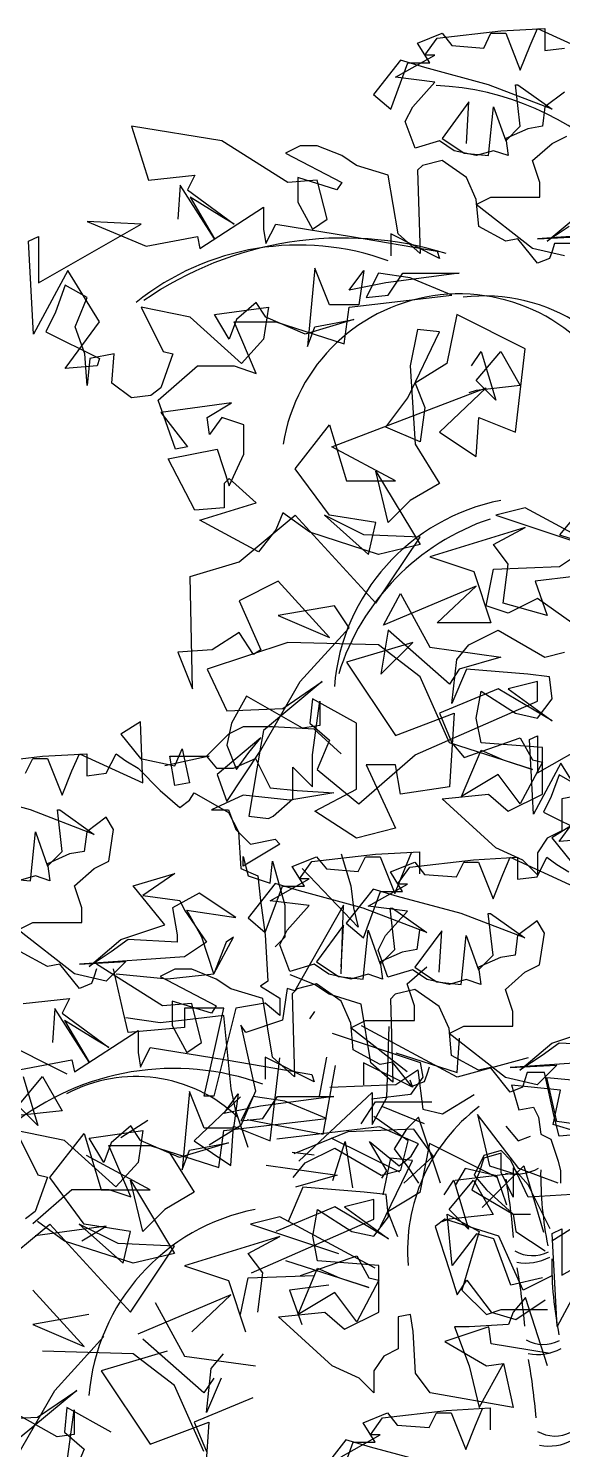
# Model space of a CAD drawing. Header units: millimetres. Extents: x 284148 to 331264, y 78716 to 101523.
# Drawn here: x 296611 to 297228, y 97817 to 99458 of the extents above; entities that cross this region are included whole.
import ezdxf

# ---------------------------------------------------------------- set-up
doc = ezdxf.new("R2010")
doc.units = ezdxf.units.MM

# ---------------------------------------------------------------- blocks, each defined once
blk = doc.blocks.new('A$C6C9D438F')
for p, q in [((645, 2142.9), (673.2, 2154.2)), ((667.6, 2148.5), (741, 2157)), ((673.2, 2154.2), (684.5, 2140.1)), ((721.3, 2137.2), (729.7, 2154.2)), ((729.7, 2154.2), (746.7, 2154.2)), ((741, 2157), (791.9, 2159.8)), ((746.7, 2154.2), (763.6, 2111.8)), ((774.9, 2140.1), (783.4, 2159.8)), ((783.4, 2159.8), (856.9, 2126)), ((791.9, 2159.8), (791.9, 2134.4)), ((659.1, 2120.3), (645, 2142.9)), ((653.4, 2128.8), (667.6, 2148.5)), ((684.5, 2140.1), (721.3, 2137.2)), ((763.6, 2111.8), (774.9, 2140.1)), ((791.9, 2134.4), (814.5, 2137.2)), ((625.2, 2123.1), (594.1, 2083.6)), ((613.9, 2066.7), (633.7, 2120.3)), ((619.5, 2103.4), (664.7, 2128.8)), ((653.4, 2114.7), (625.2, 2123.1)), ((633.7, 2120.3), (659.1, 2120.3)), ((664.7, 2128.8), (653.4, 2128.8)), ((664.7, 2097.7), (619.5, 2103.4)), ((726.9, 2094.9), (653.4, 2114.7)), ((594.1, 2083.6), (613.9, 2066.7)), ((639.3, 2069.5), (664.7, 2097.7)), ((800.4, 2066.7), (726.9, 2094.9)), ((758, 2094.9), (760.8, 2094.9)), ((763.6, 2046.9), (758, 2094.9)), ((760.8, 2094.9), (800.4, 2066.7)), ((814.5, 2086.4), (791.9, 2069.5)), ((630.8, 2052.5), (639.3, 2069.5)), ((704.3, 2075.1), (673.2, 2032.8)), ((701.5, 2027.1), (704.3, 2075.1)), ((726.9, 2013), (732.6, 2069.5)), ((732.6, 2069.5), (746.7, 2030)), ((791.9, 2069.5), (789.1, 2046.9)), ((642.1, 2021.5), (630.8, 2052.5)), ((314.4, 2046.9), (334.1, 1984.8)), ((418.9, 2030), (314.4, 2046.9)), ((746.7, 2030), (763.6, 2046.9)), ((772.1, 2044.1), (746.7, 2032.8)), ((789.1, 2046.9), (772.1, 2044.1)), ((800.4, 2027.1), (817.3, 2035.6)), ((495.2, 1982), (418.9, 2030)), ((509.3, 2024.3), (492.4, 2015.8)), ((529.1, 2024.3), (509.3, 2024.3)), ((557.4, 2013), (529.1, 2024.3)), ((670.4, 2030), (642.1, 2021.5)), ((687.3, 2018.7), (670.4, 2030)), ((673.2, 2032.8), (690.2, 2021.5)), ((712.8, 2013), (687.3, 2018.7)), ((690.2, 2021.5), (698.6, 2015.8)), ((732.6, 2018.7), (712.8, 2013)), ((749.5, 2013), (732.6, 2018.7)), ((746.7, 2032.8), (749.5, 2013)), ((777.8, 2007.4), (800.4, 2027.1)), ((492.4, 2015.8), (557.4, 1982)), ((574.3, 2001.7), (557.4, 2013)), ((611.1, 1990.4), (574.3, 2001.7)), ((650.6, 2001.7), (645, 1996.1)), ((673.2, 2007.4), (650.6, 2001.7)), ((701.5, 1987.6), (673.2, 2007.4)), ((698.6, 2015.8), (726.9, 2013)), ((786.2, 1982), (777.8, 2007.4)), ((334.1, 1984.8), (387.8, 1990.4)), ((387.8, 1990.4), (379.3, 1973.5)), ((506.5, 1987.6), (506.5, 1959.4)), ((551.7, 1973.5), (506.5, 1987.6)), ((622.4, 1922.7), (611.1, 1990.4)), ((645, 1996.1), (647.8, 1900.1)), ((712.8, 1962.2), (701.5, 1987.6)), ((370.9, 1979.1), (368, 1939.6)), ((410.4, 1917), (370.9, 1979.1)), ((379.3, 1973.5), (433, 1934)), ((529.1, 1984.8), (495.2, 1982)), ((540.4, 1939.6), (529.1, 1984.8)), ((557.4, 1982), (551.7, 1973.5)), ((786.2, 1965), (786.2, 1982)), ((382.2, 1965), (410.4, 1917)), ((418.9, 1942.4), (382.2, 1965)), ((393.5, 1905.7), (466.9, 1953.7)), ((466.9, 1953.7), (466.9, 1928.3)), ((506.5, 1959.4), (523.5, 1928.3)), ((712.8, 1956.5), (729.7, 1965)), ((715.6, 1931.1), (712.8, 1962.2)), ((777.8, 1905.7), (712.8, 1956.5)), ((729.7, 1965), (786.2, 1965)), ((263.5, 1936.8), (331.3, 1908.5)), ((325.7, 1934), (263.5, 1936.8)), ((433, 1934), (418.9, 1942.4)), ((523.5, 1928.3), (540.4, 1939.6)), ((794.7, 1914.2), (831.5, 1945.2)), ((195.7, 1914.2), (207, 1919.8)), ((207, 1866.2), (325.7, 1934)), ((207, 1919.8), (207, 1866.2)), ((331.3, 1908.5), (390.6, 1919.8)), ((390.6, 1919.8), (393.5, 1905.7)), ((466.9, 1928.3), (469.8, 1911.4)), ((469.8, 1911.4), (481.1, 1934)), ((481.1, 1934), (568.7, 1919.8)), ((568.7, 1919.8), (667.6, 1902.9)), ((613.9, 1922.7), (613.9, 1897.3)), ((670.4, 1894.4), (613.9, 1922.7)), ((647.8, 1900.1), (622.4, 1922.7)), ((746.7, 1914.2), (715.6, 1931.1)), ((904.9, 1925.5), (783.4, 1917)), ((783.4, 1917), (837.1, 1919.8)), ((820.2, 1931.1), (794.7, 1914.2)), ((201.3, 1806.9), (195.7, 1914.2)), ((667.6, 1902.9), (670.4, 1894.4)), ((760.8, 1917), (746.7, 1914.2)), ((783.4, 1888.8), (760.8, 1917)), ((814.5, 1897.3), (777.8, 1905.7)), ((800.4, 1902.9), (797.5, 1894.4)), ((803.2, 1911.4), (800.4, 1902.9)), ((823, 1911.4), (803.2, 1911.4)), ((797.5, 1894.4), (783.4, 1888.8)), ((240.9, 1880.3), (201.3, 1806.9)), ((277.6, 1821), (240.9, 1880.3)), ((526.3, 1883.1), (517.8, 1792.8)), ((543.2, 1840.8), (526.3, 1883.1)), ((565.8, 1857.7), (582.8, 1880.3)), ((582.8, 1880.3), (577.1, 1840.8)), ((599.7, 1877.5), (585.6, 1849.3)), ((636.5, 1871.8), (599.7, 1877.5)), ((693, 1877.5), (608.2, 1866.2)), ((611.1, 1852.1), (628, 1877.5)), ((628, 1877.5), (693, 1877.5)), ((684.5, 1852.1), (636.5, 1871.8)), ((238.1, 1863.4), (226.8, 1832.3)), ((263.5, 1849.3), (238.1, 1863.4)), ((608.2, 1866.2), (565.8, 1857.7)), ((249.4, 1815.4), (263.5, 1849.3)), ((382.2, 1826.7), (325.7, 1838)), ((325.7, 1838), (351.1, 1787.1)), ((410.4, 1829.5), (472.6, 1838)), ((458.5, 1843.6), (435.9, 1823.8)), ((469.8, 1826.7), (458.5, 1843.6)), ((472.6, 1838), (466.9, 1801.3)), ((577.1, 1840.8), (543.2, 1840.8)), ((560.2, 1795.6), (565.8, 1838)), ((565.8, 1838), (684.5, 1852.1)), ((585.6, 1849.3), (611.1, 1852.1)), ((226.8, 1832.3), (215.5, 1809.7)), ((238.1, 1767.4), (277.6, 1821)), ((441.5, 1773), (382.2, 1826.7)), ((427.4, 1801.3), (410.4, 1829.5)), ((435.9, 1823.8), (427.4, 1801.3)), ((433, 1821), (481.1, 1821)), ((458.5, 1761.7), (433, 1821)), ((515, 1806.9), (469.8, 1826.7)), ((481.1, 1821), (560.2, 1795.6)), ((571.5, 1823.8), (515, 1806.9)), ((526.3, 1815.4), (571.5, 1823.8)), ((690.2, 1829.5), (678.9, 1773)), ((769.3, 1790), (690.2, 1829.5)), ((215.5, 1809.7), (277.6, 1778.7)), ((260.7, 1784.3), (249.4, 1815.4)), ((517.8, 1792.8), (526.3, 1815.4)), ((633.7, 1733.5), (670.4, 1809.7)), ((645, 1812.5), (636.5, 1770.2)), ((670.4, 1809.7), (645, 1812.5)), ((466.9, 1801.3), (441.5, 1773)), ((758, 1694), (769.3, 1790)), ((263.5, 1747.6), (260.7, 1784.3)), ((266.3, 1778.7), (263.5, 1747.6)), ((294.6, 1784.3), (266.3, 1778.7)), ((277.6, 1778.7), (274.8, 1770.2)), ((291.7, 1750.4), (294.6, 1784.3)), ((362.4, 1784.3), (348.3, 1744.8)), ((351.1, 1787.1), (362.4, 1784.3)), ((678.9, 1773), (642.1, 1750.4)), ((707.1, 1770.2), (718.4, 1787.1)), ((712.8, 1753.3), (741, 1787.1)), ((718.4, 1787.1), (735.4, 1730.7)), ((741, 1787.1), (763.6, 1747.6)), ((274.8, 1770.2), (238.1, 1767.4)), ((345.4, 1730.7), (390.6, 1770.2)), ((390.6, 1770.2), (433, 1770.2)), ((433, 1770.2), (458.5, 1761.7)), ((636.5, 1770.2), (642.1, 1679.8)), ((314.4, 1733.5), (291.7, 1750.4)), ((348.3, 1744.8), (337, 1736.3)), ((546.1, 1677), (724.1, 1744.8)), ((642.1, 1750.4), (653.4, 1722.2)), ((724.1, 1744.8), (670.4, 1694)), ((712.8, 1742), (704.3, 1739.1)), ((735.4, 1730.7), (712.8, 1753.3)), ((763.6, 1747.6), (712.8, 1742)), ((337, 1736.3), (314.4, 1733.5)), ((365.2, 1674.2), (345.4, 1730.7)), ((430.2, 1727.8), (348.3, 1716.5)), ((401.9, 1710.9), (430.2, 1727.8)), ((608.2, 1699.6), (633.7, 1733.5)), ((348.3, 1716.5), (379.3, 1677)), ((404.8, 1691.1), (401.9, 1710.9)), ((418.9, 1710.9), (404.8, 1691.1)), ((444.3, 1702.4), (418.9, 1710.9)), ((653.4, 1722.2), (647.8, 1682.7)), ((712.8, 1665.7), (715.6, 1710.9)), ((715.6, 1710.9), (758, 1694)), ((444.3, 1668.5), (444.3, 1702.4)), ((503.7, 1651.6), (543.2, 1702.4)), ((543.2, 1702.4), (563, 1637.5)), ((647.8, 1682.7), (608.2, 1699.6)), ((670.4, 1694), (712.8, 1665.7)), ((356.7, 1662.9), (413.3, 1674.2)), ((379.3, 1677), (365.2, 1674.2)), ((413.3, 1674.2), (427.4, 1631.8)), ((619.5, 1637.5), (546.1, 1677)), ((642.1, 1679.8), (670.4, 1634.7)), ((387.8, 1603.6), (356.7, 1662.9)), ((427.4, 1631.8), (444.3, 1668.5)), ((543.2, 1598), (503.7, 1651.6)), ((596.9, 1648.8), (647.8, 1564.1)), ((611.1, 1589.5), (596.9, 1648.8)), ((427.4, 1640.3), (421.7, 1634.7)), ((421.7, 1634.7), (421.7, 1606.4)), ((458.5, 1612.1), (427.4, 1640.3)), ((563, 1637.5), (619.5, 1637.5)), ((670.4, 1634.7), (636.5, 1614.9)), ((851.2, 1626.2), (808.9, 1575.4)), ((393.5, 1592.3), (458.5, 1612.1)), ((636.5, 1614.9), (611.1, 1589.5)), ((421.7, 1606.4), (387.8, 1603.6)), ((461.3, 1555.6), (393.5, 1592.3)), ((438.7, 1544.3), (503.7, 1598)), ((489.5, 1600.8), (481.1, 1581)), ((520.6, 1578.2), (489.5, 1600.8)), ((503.7, 1598), (596.9, 1496.3)), ((537.6, 1598), (588.4, 1552.8)), ((582.8, 1575.4), (537.6, 1598)), ((596.9, 1589.5), (543.2, 1598)), ((769.3, 1606.4), (735.4, 1598)), ((735.4, 1598), (837.1, 1564.1)), ((879.5, 1547.1), (769.3, 1606.4)), ((481.1, 1581), (461.3, 1555.6)), ((599.7, 1552.8), (520.6, 1578.2)), ((647.8, 1572.5), (582.8, 1575.4)), ((588.4, 1552.8), (596.9, 1589.5)), ((769.3, 1583.8), (659.1, 1550)), ((732.6, 1564.1), (769.3, 1583.8)), ((808.9, 1575.4), (879.5, 1552.8)), ((596.9, 1496.3), (647.8, 1572.5)), ((647.8, 1564.1), (599.7, 1552.8)), ((749.5, 1541.5), (732.6, 1564.1)), ((382.2, 1527.4), (438.7, 1544.3)), ((659.1, 1550), (710, 1533)), ((808.9, 1538.7), (834.3, 1555.6)), ((385, 1397.5), (382.2, 1527.4)), ((710, 1533), (729.7, 1473.7)), ((724.1, 1493.5), (732.6, 1535.8)), ((732.6, 1535.8), (808.9, 1538.7)), ((743.9, 1496.3), (749.5, 1541.5)), ((825.8, 1527.4), (780.6, 1521.7)), ((483.9, 1521.7), (438.7, 1499.1)), ((543.2, 1456.8), (483.9, 1521.7)), ((712.8, 1516.1), (605.4, 1470.9)), ((667.6, 1473.7), (712.8, 1516.1)), ((780.6, 1521.7), (794.7, 1482.2)), ((438.7, 1499.1), (464.1, 1442.7)), ((548.9, 1493.5), (483.9, 1482.2)), ((565.8, 1468.1), (548.9, 1493.5)), ((605.4, 1470.9), (625.2, 1507.6)), ((625.2, 1507.6), (659.1, 1445.5)), ((749.5, 1485), (724.1, 1493.5)), ((794.7, 1482.2), (743.9, 1496.3)), ((783.4, 1502), (749.5, 1485)), ((823, 1473.7), (783.4, 1502)), ((483.9, 1482.2), (543.2, 1456.8)), ((438.7, 1462.4), (407.6, 1442.7)), ((455.6, 1437), (438.7, 1462.4)), ((509.3, 1406), (565.8, 1468.1)), ((611.1, 1465.3), (602.6, 1414.4)), ((681.7, 1403.1), (611.1, 1465.3)), ((729.7, 1473.7), (667.6, 1473.7)), ((704.3, 1448.3), (738.2, 1465.3)), ((738.2, 1465.3), (791.9, 1434.2)), ((495.2, 1451.1), (401.9, 1420.1)), ((599.7, 1448.3), (495.2, 1451.1)), ((639.3, 1451.1), (563, 1428.5)), ((647.8, 1411.6), (599.7, 1448.3)), ((602.6, 1414.4), (639.3, 1451.1)), ((659.1, 1445.5), (741, 1434.2)), ((690.2, 1431.4), (704.3, 1448.3)), ((407.6, 1442.7), (368, 1439.8)), ((368, 1439.8), (385, 1397.5)), ((464.1, 1442.7), (455.6, 1437)), ((563, 1428.5), (619.5, 1343.8)), ((684.5, 1380.5), (690.2, 1431.4)), ((741, 1434.2), (693, 1420.1)), ((791.9, 1434.2), (814.5, 1439.8)), ((401.9, 1420.1), (424.6, 1372.1)), ((681.7, 1335.4), (647.8, 1411.6)), ((693, 1420.1), (681.7, 1403.1)), ((701.5, 1420.1), (684.5, 1380.5)), ((772.1, 1414.4), (701.5, 1420.1)), ((797.5, 1411.6), (772.1, 1414.4)), ((800.4, 1386.2), (797.5, 1411.6)), ((464.1, 1326.9), (509.3, 1406)), ((534.8, 1406), (466.9, 1349.5)), ((489.5, 1374.9), (534.8, 1406)), ((738.2, 1397.5), (670.4, 1369.3)), ((712.8, 1363.6), (718.4, 1394.7)), ((718.4, 1394.7), (758, 1369.3)), ((800.4, 1360.8), (738.2, 1397.5)), ((783.4, 1406), (749.5, 1397.5)), ((749.5, 1397.5), (800.4, 1360.8)), ((783.4, 1383.4), (783.4, 1406)), ((447.2, 1389), (430.2, 1358)), ((512.2, 1352.3), (447.2, 1389)), ((523.5, 1386.2), (520.6, 1358)), ((574.3, 1358), (523.5, 1386.2)), ((523.5, 1321.3), (531.9, 1383.4)), ((531.9, 1383.4), (531.9, 1355.1)), ((642.1, 1321.3), (783.4, 1383.4)), ((783.4, 1363.6), (800.4, 1386.2)), ((424.6, 1372.1), (489.5, 1374.9)), ((619.5, 1343.8), (687.3, 1369.3)), ((670.4, 1369.3), (684.5, 1335.4)), ((687.3, 1369.3), (681.7, 1284.5)), ((718.4, 1335.4), (712.8, 1363.6)), ((758, 1369.3), (783.4, 1363.6)), ((325, 1359.4), (302.4, 1345.3)), ((302.4, 1345.3), (325, 1317.1)), ((327.8, 1288.9), (325, 1359.4)), ((426.7, 1345.3), (401.3, 1319.9)), ((430.2, 1358), (424.6, 1332.5)), ((443.6, 1353.8), (426.7, 1345.3)), ((477.5, 1353.8), (443.6, 1353.8)), ((466.9, 1349.5), (464.1, 1332.5)), ((525.6, 1351), (477.5, 1353.8)), ((531.9, 1355.1), (512.2, 1352.3)), ((520.6, 1358), (543.2, 1338.2)), ((556.7, 1322.7), (525.6, 1351)), ((574.3, 1281.7), (574.3, 1358)), ((783.4, 1300.5), (878.4, 1354.7)), ((464.1, 1341), (413.3, 1298.7)), ((424.6, 1332.5), (435.9, 1304.3)), ((450, 1324.1), (464.1, 1341)), ((464.1, 1332.5), (450, 1250.7)), ((543.2, 1338.2), (529.1, 1304.3)), ((777.8, 1304.3), (681.7, 1335.4)), ((684.5, 1335.4), (698.6, 1318.4)), ((698.6, 1318.4), (763.6, 1341)), ((789.1, 1329.7), (718.4, 1335.4)), ((763.6, 1341), (777.8, 1315.6)), ((774.4, 1338.9), (783.4, 1343.4)), ((778.9, 1253), (774.4, 1338.9)), ((783.4, 1343.4), (783.4, 1300.5)), ((789.1, 1276.1), (789.1, 1329.7)), ((138.5, 1311.4), (211.9, 1319.9)), ((192.1, 1300.2), (200.6, 1317.1)), ((200.6, 1317.1), (217.6, 1317.1)), ((211.9, 1319.9), (262.8, 1322.7)), ((217.6, 1317.1), (234.5, 1274.7)), ((245.8, 1303), (254.3, 1322.7)), ((254.3, 1322.7), (327.8, 1288.9)), ((262.8, 1322.7), (262.8, 1297.3)), ((285.4, 1300.2), (296.7, 1322.7)), ((296.7, 1322.7), (308, 1314.3)), ((308, 1314.3), (322.1, 1305.8)), ((325, 1317.1), (364.5, 1308.6)), ((404.1, 1319.9), (353.2, 1308.6)), ((364.5, 1286), (358.9, 1319.9)), ((358.9, 1319.9), (404.1, 1319.9)), ((364.5, 1308.6), (373, 1328.4)), ((373, 1328.4), (381.5, 1288.9)), ((401.3, 1319.9), (412.6, 1305.8)), ((424.6, 1267.6), (464.1, 1326.9)), ((432.3, 1305.8), (457.8, 1317.1)), ((435.9, 1304.3), (450, 1324.1)), ((457.8, 1317.1), (474.7, 1283.2)), ((523.5, 1284.5), (523.5, 1321.3)), ((577.1, 1264.8), (642.1, 1321.3)), ((695.8, 1273.3), (718.4, 1326.9)), ((718.4, 1326.9), (743.9, 1315.6)), ((743.9, 1315.6), (777.8, 1304.3)), ((789.1, 1312.8), (763.6, 1264.8)), ((777.8, 1315.6), (789.1, 1312.8)), ((234.5, 1274.7), (245.8, 1303)), ((262.8, 1297.3), (285.4, 1300.2)), ((322.1, 1305.8), (347.6, 1280.4)), ((412.6, 1305.8), (432.3, 1305.8)), ((413.3, 1298.7), (424.6, 1267.6)), ((500.8, 1307.1), (523.5, 1284.5)), ((500.8, 1270.4), (500.8, 1307.1)), ((529.1, 1304.3), (577.1, 1264.8)), ((585.6, 1310), (619.5, 1236.6)), ((619.5, 1310), (585.6, 1310)), ((625.2, 1276.1), (619.5, 1310)), ((738.2, 1298.7), (695.8, 1273.3)), ((763.6, 1264.8), (738.2, 1298.7)), ((810.5, 1311.8), (778.9, 1253)), ((808.3, 1298.2), (799.2, 1273.4)), ((828.6, 1286.9), (808.3, 1298.2)), ((839.9, 1264.3), (810.5, 1311.8)), ((347.6, 1280.4), (370.2, 1260.6)), ((381.5, 1288.9), (364.5, 1286)), ((474.7, 1283.2), (505.8, 1280.4)), ((505.8, 1280.4), (548.2, 1277.6)), ((526.3, 1256.3), (574.3, 1281.7)), ((681.7, 1284.5), (625.2, 1276.1)), ((197.8, 1257.8), (124.3, 1277.6)), ((370.2, 1260.6), (381.5, 1269.1)), ((381.5, 1269.1), (387.1, 1277.6)), ((387.1, 1277.6), (426.7, 1255)), ((443.6, 1274.7), (406.9, 1257.8)), ((497.3, 1269.1), (443.6, 1274.7)), ((478.2, 1250.7), (500.8, 1270.4)), ((548.2, 1277.6), (497.3, 1269.1)), ((673.2, 1270.4), (726.9, 1276.1)), ((735.4, 1214), (673.2, 1270.4)), ((726.9, 1276.1), (749.5, 1256.3)), ((749.5, 1256.3), (789.1, 1276.1)), ((799.2, 1273.4), (790.2, 1255.3)), ((808.3, 1221.4), (839.9, 1264.3)), ((825.8, 1273.3), (811.7, 1270.4)), ((811.7, 1270.4), (811.7, 1233.7)), ((271.3, 1229.6), (197.8, 1257.8)), ((234.5, 1209.8), (228.9, 1257.8)), ((228.9, 1257.8), (231.7, 1257.8)), ((231.7, 1257.8), (271.3, 1229.6)), ((285.4, 1249.3), (262.8, 1232.4)), ((293.9, 1235.2), (285.4, 1249.3)), ((406.9, 1257.8), (426.7, 1257.8)), ((426.7, 1257.8), (435.2, 1235.2)), ((426.7, 1255), (438, 1232.4)), ((450, 1250.7), (472.6, 1247.8)), ((472.6, 1247.8), (478.2, 1250.7)), ((574.3, 1225.3), (526.3, 1256.3)), ((790.2, 1255.3), (839.9, 1230.5)), ((197.8, 1175.9), (203.5, 1232.4)), ((203.5, 1232.4), (217.6, 1192.9)), ((262.8, 1232.4), (260, 1209.8)), ((288.2, 1198.5), (293.9, 1235.2)), ((435.2, 1235.2), (452.1, 1218.3)), ((438, 1232.4), (440.8, 1190)), ((619.5, 1236.6), (574.3, 1225.3)), ((811.7, 1233.7), (794.7, 1225.3)), ((822.6, 1239.9), (800, 1225.7)), ((486, 1218.3), (443.6, 1192.9)), ((452.1, 1218.3), (480.4, 1223.9)), ((480.4, 1223.9), (486, 1218.3)), ((766.5, 1199.8), (735.4, 1214)), ((794.7, 1225.3), (783.4, 1208.3)), ((800, 1225.7), (822.6, 1197.5)), ((837.7, 1223.7), (808.3, 1221.4)), ((217.6, 1192.9), (234.5, 1209.8)), ((243, 1207), (217.6, 1195.7)), ((260, 1209.8), (243, 1207)), ((271.3, 1190), (288.2, 1198.5)), ((443.6, 1192.9), (443.6, 1204.2)), ((443.6, 1204.2), (449.3, 1181.6)), ((474.7, 1173.1), (477.5, 1198.5)), ((477.5, 1198.5), (491.7, 1147.7)), ((500.1, 1192.5), (528.3, 1203.8)), ((508.6, 1178.4), (522.7, 1198.2)), ((522.7, 1198.2), (596.2, 1206.6)), ((528.3, 1203.8), (539.6, 1189.7)), ((556.7, 1207), (568, 1170.3)), ((576.4, 1186.9), (584.9, 1203.8)), ((584.9, 1203.8), (601.8, 1203.8)), ((596.2, 1206.6), (647, 1209.4)), ((601.8, 1203.8), (618.8, 1161.4)), ((613.5, 1186.2), (641.7, 1197.5)), ((630.1, 1189.7), (638.5, 1209.4)), ((636.1, 1191.9), (709.5, 1200.3)), ((641.7, 1197.5), (653, 1183.4)), ((647, 1209.4), (647, 1184)), ((689.8, 1180.6), (698.2, 1197.5)), ((698.2, 1197.5), (715.2, 1197.5)), ((709.5, 1200.3), (760.4, 1203.2)), ((715.2, 1197.5), (732.1, 1155.2)), ((743.4, 1183.4), (751.9, 1203.2)), ((751.9, 1203.2), (825.4, 1169.3)), ((760.4, 1203.2), (760.4, 1177.7)), ((783.4, 1182.9), (766.5, 1199.8)), ((783, 1180.6), (794.3, 1203.2)), ((783.4, 1208.3), (783.4, 1182.9)), ((794.3, 1203.2), (805.6, 1194.7)), ((203.5, 1181.6), (183.7, 1175.9)), ((220.4, 1175.9), (203.5, 1181.6)), ((217.6, 1195.7), (220.4, 1175.9)), ((248.7, 1170.3), (271.3, 1190)), ((316.5, 1170.3), (364.5, 1184.4)), ((364.5, 1184.4), (327.8, 1159)), ((440.8, 1190), (460.6, 1181.6)), ((449.3, 1181.6), (474.7, 1173.1)), ((460.6, 1181.6), (463.4, 1153.3)), ((514.2, 1169.9), (500.1, 1192.5)), ((576.4, 1122.3), (511.5, 1190)), ((539.6, 1189.7), (576.4, 1186.9)), ((627.6, 1163.6), (613.5, 1186.2)), ((618.8, 1161.4), (630.1, 1189.7)), ((621.9, 1172.1), (636.1, 1191.9)), ((653, 1183.4), (689.8, 1180.6)), ((732.1, 1155.2), (743.4, 1183.4)), ((805.6, 1194.7), (819.7, 1186.2)), ((169.5, 1178.7), (197.8, 1175.9)), ((257.1, 1144.9), (248.7, 1170.3)), ((353.2, 1125.1), (316.5, 1170.3)), ((480.3, 1172.7), (449.2, 1133.2)), ((469, 1116.3), (488.8, 1169.9)), ((474.7, 1153), (519.9, 1178.4)), ((508.6, 1164.3), (480.3, 1172.7)), ((488.8, 1169.9), (514.2, 1169.9)), ((519.9, 1178.4), (508.6, 1178.4)), ((593.7, 1166.4), (562.6, 1126.9)), ((568, 1170.3), (570.8, 1144.9)), ((588, 1146.7), (633.2, 1172.1)), ((621.9, 1158), (593.7, 1166.4)), ((633.2, 1172.1), (621.9, 1172.1)), ((760.4, 1177.7), (783, 1180.6)), ((327.8, 1159), (370.2, 1153.3)), ((392.8, 1161.8), (361.7, 1144.9)), ((370.2, 1153.3), (375.8, 1142)), ((435.2, 1133.6), (392.8, 1161.8)), ((463.4, 1153.3), (469.1, 1113.8)), ((519.9, 1147.3), (474.7, 1153)), ((582, 1144.5), (508.6, 1164.3)), ((582.4, 1110), (602.2, 1163.6)), ((602.2, 1163.6), (627.6, 1163.6)), ((695.4, 1138.2), (621.9, 1158)), ((257.1, 1127.9), (257.1, 1144.9)), ((361.7, 1144.9), (367.3, 1113.8)), ((375.8, 1142), (401.3, 1105.3)), ((395.6, 1111), (378.6, 1142)), ((378.6, 1142), (435.2, 1133.6)), ((449.2, 1133.2), (469, 1116.3)), ((491.7, 1147.7), (491.7, 1111)), ((494.4, 1119.1), (519.9, 1147.3)), ((559.5, 1147.7), (503, 1048.9)), ((556.7, 1068.6), (559.5, 1147.7)), ((570.8, 1144.9), (576.4, 1122.3)), ((655.5, 1116.3), (582, 1144.5)), ((633.2, 1141), (588, 1146.7)), ((607.8, 1112.8), (633.2, 1141)), ((618.8, 1096.5), (613.1, 1144.5)), ((613.1, 1144.5), (615.9, 1144.5)), ((615.9, 1144.5), (655.5, 1116.3)), ((768.9, 1110), (695.4, 1138.2)), ((732.1, 1090.2), (726.5, 1138.2)), ((726.5, 1138.2), (729.3, 1138.2)), ((729.3, 1138.2), (768.9, 1110)), ((183.7, 1119.4), (200.6, 1127.9)), ((248.7, 1068.6), (183.7, 1119.4)), ((200.6, 1127.9), (257.1, 1127.9)), ((302.4, 1108.2), (353.2, 1125.1)), ((486, 1102.2), (494.4, 1119.1)), ((559.4, 1124.7), (528.3, 1082.4)), ((556.6, 1076.7), (559.4, 1124.7)), ((562.6, 1126.9), (582.4, 1110)), ((582, 1062.6), (587.7, 1119.1)), ((587.7, 1119.1), (601.8, 1079.6)), ((672.8, 1118.4), (641.7, 1076.1)), ((647, 1119.1), (644.2, 1096.5)), ((670, 1070.5), (672.8, 1118.4)), ((783, 1129.7), (760.4, 1112.8)), ((791.5, 1115.6), (783, 1129.7)), ((785.8, 1078.9), (791.5, 1115.6)), ((265.6, 1077.1), (302.4, 1108.2)), ((310.8, 1108.2), (291, 1094)), ((367.3, 1105.3), (310.8, 1108.2)), ((367.3, 1113.8), (367.3, 1105.3)), ((401.3, 1105.3), (375.8, 1088.4)), ((409.7, 1068.6), (395.6, 1111)), ((409.7, 1068.6), (432.3, 1111)), ((423.9, 1105.3), (409.7, 1068.6)), ((432.3, 1111), (423.9, 1105.3)), ((469.1, 1113.8), (471.9, 1060.2)), ((491.7, 1111), (480.4, 1099.7)), ((497.3, 1071.1), (486, 1102.2)), ((599.3, 1095.9), (607.8, 1112.8)), ((695.4, 1056.3), (701.1, 1112.8)), ((701.1, 1112.8), (715.2, 1073.3)), ((760.4, 1112.8), (757.6, 1090.2)), ((217.6, 1077.1), (186.5, 1094)), ((375.8, 1088.4), (254.3, 1079.9)), ((254.3, 1079.9), (308, 1082.7)), ((291, 1094), (265.6, 1077.1)), ((308, 1082.7), (285.4, 1060.2)), ((610.6, 1064.8), (599.3, 1095.9)), ((601.8, 1079.6), (618.8, 1096.5)), ((627.2, 1093.7), (601.8, 1082.4)), ((644.2, 1096.5), (627.2, 1093.7)), ((715.2, 1073.3), (732.1, 1090.2)), ((740.6, 1087.4), (715.2, 1076.1)), ((757.6, 1090.2), (740.6, 1087.4)), ((231.7, 1079.9), (217.6, 1077.1)), ((254.3, 1051.7), (231.7, 1079.9)), ((285.4, 1060.2), (248.7, 1068.6)), ((274.1, 1074.3), (271.3, 1065.8)), ((350.3, 1031.6), (274, 1079.6)), ((305.2, 1023.4), (293.9, 1074.3)), ((296.7, 1068.6), (356, 1063)), ((364.5, 1073.9), (347.5, 1065.4)), ((356, 1063), (409.7, 1068.6)), ((384.2, 1073.9), (364.5, 1073.9)), ((412.5, 1062.6), (384.2, 1073.9)), ((525.5, 1079.6), (497.3, 1071.1)), ((525.9, 1056.3), (497.6, 1067.6)), ((542.5, 1068.3), (525.5, 1079.6)), ((528.3, 1082.4), (545.3, 1071.1)), ((567.9, 1062.6), (542.5, 1068.3)), ((545.3, 1071.1), (553.8, 1065.4)), ((587.7, 1068.3), (567.9, 1062.6)), ((604.6, 1062.6), (587.7, 1068.3)), ((601.8, 1082.4), (604.6, 1062.6)), ((638.9, 1073.3), (610.6, 1064.8)), ((632.9, 1057), (655.5, 1076.7)), ((655.9, 1062), (638.9, 1073.3)), ((641.7, 1076.1), (658.7, 1064.8)), ((715.2, 1076.1), (718, 1056.3)), ((746.3, 1050.7), (768.9, 1070.5)), ((768.9, 1070.5), (785.8, 1078.9)), ((268.4, 1057.3), (254.3, 1051.7)), ((271.3, 1065.8), (268.4, 1057.3)), ((347.5, 1065.4), (412.5, 1031.6)), ((429.4, 1051.3), (412.5, 1062.6)), ((466.2, 1040), (429.4, 1051.3)), ((471.9, 1060.2), (463.4, 1054.5)), ((463.4, 1054.5), (486, 1040.4)), ((494.5, 1051.7), (488.8, 1015)), ((503, 1048.9), (494.5, 1051.7)), ((505.7, 1051.3), (500.1, 1045.7)), ((528.3, 1057), (505.7, 1051.3)), ((542.8, 1045), (525.9, 1056.3)), ((556.6, 1037.2), (528.3, 1057)), ((553.8, 1065.4), (582, 1062.6)), ((641.7, 1050.7), (619.1, 1045)), ((641.4, 1031.6), (632.9, 1057)), ((670, 1030.9), (641.7, 1050.7)), ((681.3, 1056.3), (655.9, 1062)), ((658.7, 1064.8), (667.2, 1059.2)), ((667.2, 1059.2), (695.4, 1056.3)), ((701.1, 1062), (681.3, 1056.3)), ((718, 1056.3), (701.1, 1062)), ((754.8, 1025.3), (746.3, 1050.7)), ((189.3, 1034.4), (242.9, 1040)), ((242.9, 1040), (234.5, 1023.1)), ((384.2, 1034.4), (350.3, 1031.6)), ((406.8, 1023.1), (361.6, 1037.2)), ((361.6, 1037.2), (361.6, 1009)), ((395.5, 989.2), (384.2, 1034.4)), ((469.1, 1034.7), (435.2, 1029.1)), ((477.5, 972.3), (466.2, 1040)), ((486, 1020.6), (469.1, 1034.7)), ((486, 1040.4), (486, 1020.6)), ((500.1, 1045.7), (502.9, 949.7)), ((579.6, 1033.7), (542.8, 1045)), ((567.9, 1011.8), (556.6, 1037.2)), ((590.9, 966), (579.6, 1033.7)), ((619.1, 1045), (613.5, 1039.4)), ((613.5, 1039.4), (616.3, 943.4)), ((226, 1028.7), (223.2, 989.2)), ((265.6, 966.6), (226, 1028.7)), ((234.5, 1023.1), (288.2, 983.6)), ((310.8, 1000.9), (305.2, 1023.4)), ((347.6, 1012.2), (308, 1017.8)), ((375.8, 1029.1), (375.8, 1006.5)), ((421, 1029.1), (375.8, 1029.1)), ((421, 1020.6), (375.8, 1015)), ((398.4, 927.4), (421, 1029.1)), ((412.5, 1031.6), (406.8, 1023.1)), ((435.2, 1029.1), (409.7, 927.4)), ((429.5, 935.9), (421, 1020.6)), ((525.9, 1025.3), (520.2, 1016.8)), ((641.4, 1014.6), (641.4, 1031.6)), ((681.3, 1005.5), (670, 1030.9)), ((754.8, 1008.3), (754.8, 1025.3)), ((274, 992), (237.3, 1014.6)), ((237.3, 1014.6), (265.6, 966.6)), ((248.6, 955.3), (322.1, 1003.3)), ((375.8, 1006.5), (310.8, 1000.9)), ((322.1, 1003.3), (322.1, 977.9)), ((375.8, 1015), (347.6, 1012.2)), ((361.6, 1009), (378.6, 977.9)), ((446.5, 1000.9), (440.8, 1009.3)), ((440.8, 1009.3), (457.8, 933.1)), ((488.8, 1015), (446.5, 1000.9)), ((567.9, 1006.2), (584.9, 1014.6)), ((570.7, 980.7), (567.9, 1011.8)), ((632.9, 955.3), (567.9, 1006.2)), ((690.5, 949.2), (580.3, 1008.5)), ((584.9, 1014.6), (641.4, 1014.6)), ((609.4, 925.9), (612.2, 1007.7)), ((681.3, 999.9), (698.2, 1008.3)), ((684.1, 974.5), (681.3, 1005.5)), ((698.2, 1008.3), (754.8, 1008.3)), ((800, 988.6), (850.8, 1005.5)), ((240.2, 952.9), (161.1, 992.4)), ((288.2, 983.6), (274, 992)), ((378.6, 977.9), (395.5, 989.2)), ((546.4, 1000), (648.1, 966.2)), ((746.3, 949), (681.3, 999.9)), ((690.5, 954.9), (693.4, 994.4)), ((763.2, 957.5), (800, 988.6)), ((808.4, 988.6), (788.7, 974.5)), ((865, 985.7), (808.4, 988.6)), ((186.4, 958.2), (245.8, 969.5)), ((245.8, 969.5), (248.6, 955.3)), ((322.1, 977.9), (324.9, 961)), ((324.9, 961), (336.2, 983.6)), ((336.2, 983.6), (423.8, 969.5)), ((423.8, 969.5), (522.7, 952.5)), ((525.5, 944), (469, 972.3)), ((469, 972.3), (469, 946.9)), ((474.5, 875.7), (485.8, 971.7)), ((502.9, 949.7), (477.5, 972.3)), ((539.7, 972.6), (531.2, 927.4)), ((601.8, 963.8), (570.7, 980.7)), ((619.9, 977.4), (690.5, 954.9)), ((715.2, 957.5), (684.1, 974.5)), ((772.5, 971.8), (690.5, 949.2)), ((873.4, 968.8), (751.9, 960.3)), ((788.7, 974.5), (763.2, 957.5)), ((522.7, 952.5), (525.5, 944)), ((535.9, 883.5), (550.1, 962.6)), ((638.9, 937.7), (582.4, 966)), ((582.4, 966), (582.4, 940.6)), ((616.3, 943.4), (590.9, 966)), ((615.9, 966.6), (601.8, 963.8)), ((638.5, 938.4), (615.9, 966.6)), ((619.9, 940.7), (645.3, 957.7)), ((645.3, 957.7), (651, 912.5)), ((648.1, 966.2), (651, 949.2)), ((655.5, 952.5), (652.7, 944)), ((658.3, 961), (655.5, 952.5)), ((729.3, 960.3), (715.2, 957.5)), ((751.9, 932.1), (729.3, 960.3)), ((751.9, 960.3), (805.6, 963.2)), ((771.7, 954.7), (768.9, 946.2)), ((791.5, 954.7), (771.7, 954.7)), ((805.6, 963.2), (783, 940.6)), ((802.8, 903.9), (791.5, 954.7)), ((183.7, 916.2), (211.9, 950)), ((189.3, 950), (206.3, 893.6)), ((211.9, 950), (234.5, 910.5)), ((435.2, 910.5), (429.5, 935.9)), ((543.6, 937.9), (619.9, 940.7)), ((636.1, 946.2), (638.9, 937.7)), ((651, 949.2), (636.8, 929.4)), ((652.7, 944), (638.5, 938.4)), ((783, 940.6), (746.3, 949)), ((766.1, 937.7), (751.9, 932.1)), ((810, 934.3), (753.5, 940)), ((753.5, 940), (756.3, 931.5)), ((768.9, 946.2), (766.1, 937.7)), ((805.6, 898.2), (794.3, 949)), ((794.3, 949), (853.7, 943.4)), ((381.4, 932.7), (372.9, 842.4)), ((398.4, 890.4), (381.4, 932.7)), ((440.6, 926.6), (386.9, 875.7)), ((409.7, 927.4), (398.4, 927.4)), ((421, 907.3), (437.9, 929.9)), ((437.9, 929.9), (432.3, 890.4)), ((454.9, 927.1), (440.7, 898.9)), ((457.8, 933.1), (440.8, 893.6)), ((491.6, 921.5), (454.9, 927.1)), ((548.1, 927.1), (463.4, 915.8)), ((466.2, 901.7), (483.1, 927.1)), ((483.1, 927.1), (548.1, 927.1)), ((539.6, 901.7), (491.6, 921.5)), ((507.7, 852.4), (592.5, 931.5)), ((579.6, 895.4), (596.5, 920.8)), ((636.8, 929.4), (591.6, 923.8)), ((592.5, 931.5), (592.5, 894.8)), ((592.5, 894.8), (609.4, 925.9)), ((596.5, 920.8), (661.5, 920.8)), ((673.6, 906.9), (710.3, 929.4)), ((756.3, 931.5), (762, 911.7)), ((801.6, 894.8), (810, 934.3)), ((206.3, 893.6), (183.7, 916.2)), ((234.5, 910.5), (183.7, 904.9)), ((463.4, 915.8), (421, 907.3)), ((449.3, 868.2), (435.2, 910.5)), ((634, 875.8), (594.5, 904)), ((653, 895.4), (605, 915.2)), ((646.1, 903.3), (632, 889.2)), ((671.6, 827), (646.1, 903.3)), ((651, 912.5), (673.6, 906.9)), ((714, 906.1), (728.1, 846.8)), ((762, 844), (714, 906.1)), ((762, 911.7), (779, 914.6)), ((779, 914.6), (784.6, 903.3)), ((784.6, 903.3), (787.4, 883.5)), ((808.4, 881.3), (802.8, 903.9)), ((180.8, 887.6), (206.2, 836.7)), ((237.3, 876.3), (180.8, 887.6)), ((265.6, 879.1), (327.7, 887.6)), ((313.6, 893.2), (291, 873.5)), ((333.4, 899.2), (302.4, 879.4)), ((324.9, 876.3), (313.6, 893.2)), ((327.7, 887.6), (322.1, 850.9)), ((432.3, 890.4), (398.4, 890.4)), ((440.8, 893.6), (404.1, 871)), ((415.3, 845.2), (421, 887.6)), ((421, 887.6), (539.6, 901.7)), ((429.3, 847.5), (432.2, 892.7)), ((432.2, 892.7), (474.5, 875.7)), ((440.7, 898.9), (466.2, 901.7)), ((448.3, 900.4), (535.9, 883.5)), ((600.9, 892), (482.3, 877.9)), ((564.2, 886.3), (502, 860.9)), ((640.5, 889.2), (564.2, 886.3)), ((646.1, 872.2), (600.9, 892)), ((632, 889.2), (617.9, 866.6)), ((663.1, 858.1), (640.5, 889.2)), ((747, 892.7), (761.2, 875.8)), ((829.8, 886.3), (801.6, 894.8)), ((845.2, 892.6), (805.6, 898.2)), ((873.4, 886.9), (808.4, 881.3)), ((220.2, 833.4), (259.8, 884.2)), ((296.6, 822.6), (237.3, 876.3)), ((259.8, 884.2), (279.6, 819.3)), ((282.5, 850.9), (265.6, 879.1)), ((291, 873.5), (282.5, 850.9)), ((313.6, 811.3), (288.2, 870.6)), ((288.2, 870.6), (336.2, 870.6)), ((370.1, 856.5), (324.9, 876.3)), ((336.2, 870.6), (415.3, 845.2)), ((426.6, 873.5), (370.1, 856.5)), ((381.4, 865), (426.6, 873.5)), ((386.9, 875.7), (429.3, 847.5)), ((624.4, 839.6), (545.3, 879.1)), ((547.2, 829.9), (561.4, 875)), ((561.4, 875), (569.8, 821.4)), ((609.4, 841.2), (589.6, 875)), ((589.6, 875), (623.5, 846.8)), ((625.5, 841.9), (634, 875.8)), ((637.7, 858.1), (646.1, 872.2)), ((658.7, 872.8), (647.4, 816.3)), ((737.8, 833.3), (658.7, 872.8)), ((761.2, 875.8), (775.3, 881.4)), ((787.4, 883.5), (798.7, 877.9)), ((798.7, 877.9), (807.2, 852.4)), ((336.1, 819.3), (262.6, 858.8)), ((358.7, 861.6), (386.9, 816.5)), ((372.9, 842.4), (381.4, 865)), ((525.5, 859.3), (500.1, 862.2)), ((515.3, 850.4), (549.2, 867.3)), ((549.2, 867.3), (602.9, 836.3)), ((602.2, 776.8), (638.9, 853)), ((613.5, 855.9), (605, 813.5)), ((638.9, 853), (613.5, 855.9)), ((617.9, 866.6), (634.8, 844)), ((623.5, 846.8), (637.7, 858.1)), ((629.2, 827), (663.1, 858.1)), ((721.6, 858.9), (710.3, 836.3)), ((721.6, 856), (716, 839.1)), ((741.4, 864.5), (721.6, 858.9)), ((741.4, 861.7), (721.6, 856)), ((752.7, 853.2), (741.4, 864.5)), ((741.4, 839.1), (741.4, 861.7)), ((772.5, 810.9), (752.7, 853.2)), ((206.2, 836.7), (217.5, 833.9)), ((322.1, 850.9), (296.6, 822.6)), ((470.1, 847.6), (552.1, 836.3)), ((501.2, 833.4), (515.3, 850.4)), ((602.9, 836.3), (625.5, 841.9)), ((603.8, 832.7), (609.4, 841.2)), ((634.8, 844), (646.1, 827)), ((699.8, 844), (688.5, 824.2)), ((756.3, 838.3), (688.5, 829.9)), ((736.6, 835.5), (699.8, 844)), ((716, 839.1), (707.5, 819.3)), ((719.6, 798.8), (767.6, 846.8)), ((728.1, 846.8), (756.3, 838.3)), ((755.5, 810.9), (741.4, 839.1)), ((772.5, 825), (755.5, 844.7)), ((755.5, 844.7), (755.5, 810.9)), ((807.2, 827), (762, 844)), ((767.6, 846.8), (790.3, 770.6)), ((807.2, 852.4), (810, 841.2)), ((810, 841.2), (810, 827)), ((217.5, 833.9), (203.4, 794.4)), ((259.8, 779.7), (220.2, 833.4)), ((327.6, 771.3), (313.5, 830.6)), ((313.5, 830.6), (364.3, 745.9)), ((512.5, 822.2), (495.6, 782.6)), ((552.1, 836.3), (504, 822.2)), ((583.1, 816.5), (512.5, 822.2)), ((675.6, 813.5), (686.9, 830.5)), ((681.3, 796.6), (709.5, 830.5)), ((686.9, 830.5), (703.9, 774)), ((709.5, 830.5), (732.1, 790.9)), ((710.3, 836.3), (724.4, 819.3)), ((747.9, 801.6), (736.6, 835.5)), ((797.9, 774.2), (772.5, 825)), ((200.6, 780.3), (245.8, 819.8)), ((245.8, 819.8), (288.2, 819.8)), ((279.6, 819.3), (336.1, 819.3)), ((288.2, 819.8), (313.6, 811.3)), ((386.9, 816.5), (353, 796.7)), ((594.5, 808), (560.5, 799.6)), ((608.6, 813.7), (583.1, 816.5)), ((594.5, 785.4), (594.5, 808)), ((611.4, 788.3), (608.6, 813.7)), ((647.4, 816.3), (610.6, 793.7)), ((707.5, 819.3), (755.5, 791.1)), ((724.4, 819.3), (755.5, 791.1)), ((823.3, 813.7), (772.5, 810.9)), ((203.4, 794.4), (192.1, 785.9)), ((353, 796.7), (327.6, 771.3)), ((485.8, 788.2), (451.9, 779.7)), ((549.2, 799.6), (481.4, 771.3)), ((596, 728.9), (485.8, 788.2)), ((523.8, 765.7), (529.5, 796.7)), ((529.5, 796.7), (569, 771.3)), ((611.4, 762.9), (549.2, 799.6)), ((560.5, 799.6), (611.4, 762.9)), ((594.5, 765.7), (611.4, 788.3)), ((610.6, 793.7), (621.9, 765.5)), ((679.2, 791.1), (716, 771.3)), ((684.9, 731.8), (679.2, 791.1)), ((703.9, 774), (681.3, 796.6)), ((732.1, 790.9), (681.3, 785.3)), ((755.5, 791.1), (775.3, 791.1)), ((755.5, 791.1), (758.3, 771.3)), ((811.7, 720.7), (930.3, 788.5)), ((155.2, 726.1), (220.2, 779.7)), ((285.3, 777.5), (203.4, 766.2)), ((237.2, 760), (206.1, 782.6)), ((220.2, 779.7), (313.5, 678.1)), ((299.3, 757.2), (254.1, 779.7)), ((254.1, 779.7), (305, 734.6)), ((257.1, 760.5), (285.3, 777.5)), ((313.5, 771.3), (259.8, 779.7)), ((305, 734.6), (313.5, 771.3)), ((451.9, 779.7), (553.7, 745.9)), ((453.2, 723.3), (594.5, 785.4)), ((569, 771.3), (594.5, 765.7)), ((676.4, 785.4), (665.1, 777)), ((665.1, 777), (682, 726.2)), ((681.3, 785.3), (672.8, 782.5)), ((738.6, 765.7), (676.4, 785.4)), ((716, 771.3), (696.2, 703.6)), ((758.3, 771.3), (792.3, 748.7)), ((831, 779.6), (800, 759.9)), ((800.4, 768.7), (811.7, 774.3)), ((811.7, 774.3), (811.7, 720.7)), ((316.3, 734.6), (237.2, 760)), ((364.3, 754.3), (299.3, 757.2)), ((485.8, 765.6), (375.6, 731.7)), ((449.1, 745.9), (485.8, 765.6)), ((529.5, 737.4), (523.8, 765.7)), ((713.1, 768.5), (684.9, 731.8)), ((732.9, 762.9), (713.1, 768.5)), ((752.7, 709.2), (732.9, 762.9)), ((755.5, 729), (738.6, 765.7)), ((806, 661.4), (800.4, 768.7)), ((313.5, 678.1), (364.3, 754.3)), ((364.3, 745.9), (316.3, 734.6)), ((466.1, 723.3), (449.1, 745.9)), ((509.7, 720.5), (574.7, 743.1)), ((574.7, 743.1), (588.8, 717.7)), ((375.6, 731.7), (426.5, 714.8)), ((460.4, 678.1), (466.1, 723.3)), ((588.8, 706.4), (492.7, 737.4)), ((506.9, 675.3), (529.5, 729)), ((600.1, 731.8), (529.5, 737.4)), ((529.5, 729), (554.9, 717.7)), ((600.1, 678.2), (600.1, 731.8)), ((682, 726.2), (690.5, 697.9)), ((766.8, 703.6), (755.5, 729)), ((845.6, 734.8), (806, 661.4)), ((426.5, 714.8), (446.3, 655.5)), ((440.6, 675.3), (449.1, 717.6)), ((449.1, 717.6), (525.4, 720.5)), ((542.4, 709.2), (497.1, 703.5)), ((554.9, 717.7), (588.8, 706.4)), ((600.1, 714.9), (574.7, 666.9)), ((588.8, 717.7), (600.1, 714.9)), ((690.5, 697.9), (701.8, 714.9)), ((701.8, 714.9), (730.1, 678.2)), ((789.4, 717.7), (752.7, 709.2)), ((800.7, 720.5), (766.8, 703.6)), ((259.8, 638.6), (200.4, 703.5)), ((429.3, 697.9), (322, 652.7)), ((341.7, 689.4), (375.6, 627.3)), ((384.1, 655.5), (429.3, 697.9)), ((497.1, 703.5), (511.3, 664)), ((549.2, 700.7), (506.9, 675.3)), ((574.7, 666.9), (549.2, 700.7)), ((696.2, 703.6), (724.4, 675.3)), ((769.6, 695.1), (755.5, 678.2)), ((758.3, 669.7), (792.3, 692.3)), ((795.1, 616), (769.6, 695.1)), ((265.4, 675.3), (200.4, 664)), ((484.2, 672.5), (537.9, 678.2)), ((537.9, 678.2), (560.5, 658.4)), ((560.5, 658.4), (600.1, 678.2)), ((636.8, 675.3), (622.7, 672.5)), ((639.7, 655.6), (636.8, 675.3)), ((724.4, 675.3), (741.4, 681)), ((730.1, 678.2), (758.3, 669.7)), ((741.4, 681), (795.1, 681)), ((755.5, 678.2), (749.9, 664)), ((200.4, 664), (259.8, 638.6)), ((546.4, 616), (484.2, 672.5)), ((622.7, 672.5), (622.7, 635.8)), ((727.3, 661.2), (676.4, 644.3)), ((704.7, 661.2), (687.7, 661.2)), ((687.7, 661.2), (704.7, 616)), ((749.9, 664), (704.7, 661.2)), ((730.1, 641.4), (727.3, 661.2)), ((225.9, 587.7), (282.4, 649.9)), ((398.2, 584.9), (327.6, 647)), ((642.5, 607.6), (639.7, 655.6)), ((676.4, 644.3), (724.4, 616)), ((797.9, 630.2), (730.1, 641.4)), ((316.3, 630.1), (211.7, 632.9)), ((355.9, 632.9), (279.6, 610.3)), ((364.3, 593.4), (316.3, 630.1)), ((375.6, 627.3), (457.6, 616)), ((406.7, 613.2), (420.8, 630.1)), ((605.8, 627.3), (594.5, 610.4)), ((622.7, 635.8), (605.8, 627.3)), ((279.6, 610.3), (336.1, 525.6)), ((401.1, 562.3), (406.7, 613.2)), ((577.5, 601.9), (546.4, 616)), ((594.5, 610.4), (594.5, 585)), ((659.4, 585), (642.5, 607.6)), ((704.7, 616), (716, 568)), ((716, 568), (744.2, 618.9)), ((724.4, 616), (744.2, 618.9)), ((744.2, 618.9), (755.5, 568)), ((398.2, 517.2), (364.3, 593.4)), ((409.5, 601.9), (398.2, 584.9)), ((418, 601.9), (401.1, 562.3)), ((594.5, 585), (577.5, 601.9)), ((180.7, 508.7), (225.9, 587.7)), ((251.3, 587.7), (183.5, 531.3)), ((206.1, 556.7), (251.3, 587.7)), ((454.8, 579.3), (386.9, 551)), ((755.5, 568), (659.4, 585)), ((228.7, 534.1), (163.7, 570.8)), ((240, 568), (237.2, 539.7)), ((290.9, 539.7), (240, 568)), ((240, 503), (248.5, 565.2)), ((248.5, 565.2), (248.5, 536.9)), ((582, 550.5), (610.2, 561.8)), ((604.6, 556.2), (678, 564.6)), ((610.2, 561.8), (621.5, 547.7)), ((658.3, 544.9), (666.7, 561.8)), ((666.7, 561.8), (683.7, 561.8)), ((678, 564.6), (728.9, 567.5)), ((683.7, 561.8), (700.7, 519.5)), ((712, 547.7), (720.4, 567.5)), ((728.9, 567.5), (728.9, 542.1)), ((141.1, 553.9), (206.1, 556.7)), ((336.1, 525.6), (403.9, 551)), ((386.9, 551), (401.1, 517.2)), ((403.9, 551), (398.2, 466.3)), ((596.1, 527.9), (582, 550.5)), ((590.4, 536.4), (604.6, 556.2)), ((621.5, 547.7), (658.3, 544.9)), ((700.7, 519.5), (712, 547.7)), ((248.5, 536.9), (228.7, 534.1)), ((237.2, 539.7), (259.8, 520)), ((562.2, 530.8), (531.1, 491.2)), ((550.9, 474.3), (570.7, 527.9)), ((556.5, 511), (601.8, 536.4)), ((590.4, 522.3), (562.2, 530.8)), ((570.7, 527.9), (596.1, 527.9)), ((601.8, 536.4), (590.4, 536.4)), ((259.8, 520), (245.7, 486.1)), ((663.9, 502.5), (590.4, 522.3))]:
    blk.add_line(p, q)
for centre, radius, start, end in [((652.2, 1772.1), 322.1, 4.8074, 87.4548), ((508.1, 1609.3), 300.5, 69.9669, 128.7629), ((559.1, 1514.7), 403.2, 72.8294, 124.8406), ((693.1, 1647.3), 206.1, 21.3112, 170.9104), ((722.2, 1650.4), 200.6, 16.0776, 97.0569), ((786.4, 1381), 238.3, 100.9734, 175.3418), ((816, 1333.2), 274.6, 108.5566, 162.6579), ((363.2, 658.9), 300.5, 69.9669, 128.7629), ((319.5, 778.8), 171.2, 46.4855, 117.896), ((842.2, 748.9), 208.9, 127.189, 184.6893), ((757.5, 894.3), 57, 259.0195, 298.5235), ((1217.1, 838.7), 430, 179.5279, 191.2874), ((-21.2, 698.8), 779.8, 4.8268, 9.8099), ((502.9, 562.7), 238.3, 100.9734, 175.3418), ((777.5, 783.3), 40, 239.8145, 297.5916), ((770.3, 791.8), 57, 259.0195, 298.5235), ((1229.9, 736.2), 430, 179.5279, 191.2874), ((-8.3, 596.3), 779.8, 4.8268, 9.8099), ((790.4, 680.8), 40, 239.8145, 297.5916), ((783.5, 686.2), 57, 259.0195, 298.5235), ((4.8, 490.6), 779.8, 4.8268, 9.8099), ((803.5, 575.1), 40, 239.8145, 297.5916), ((796.6, 580.5), 57, 259.0195, 298.5235)]:
    blk.add_arc(centre, radius, start, end)

msp = doc.modelspace()

# ---------------------------------------------------------------- block references
msp.add_blockref('A$C6C9D438F', (296415.4, 97297.7))

doc.saveas('drawing.dxf')
